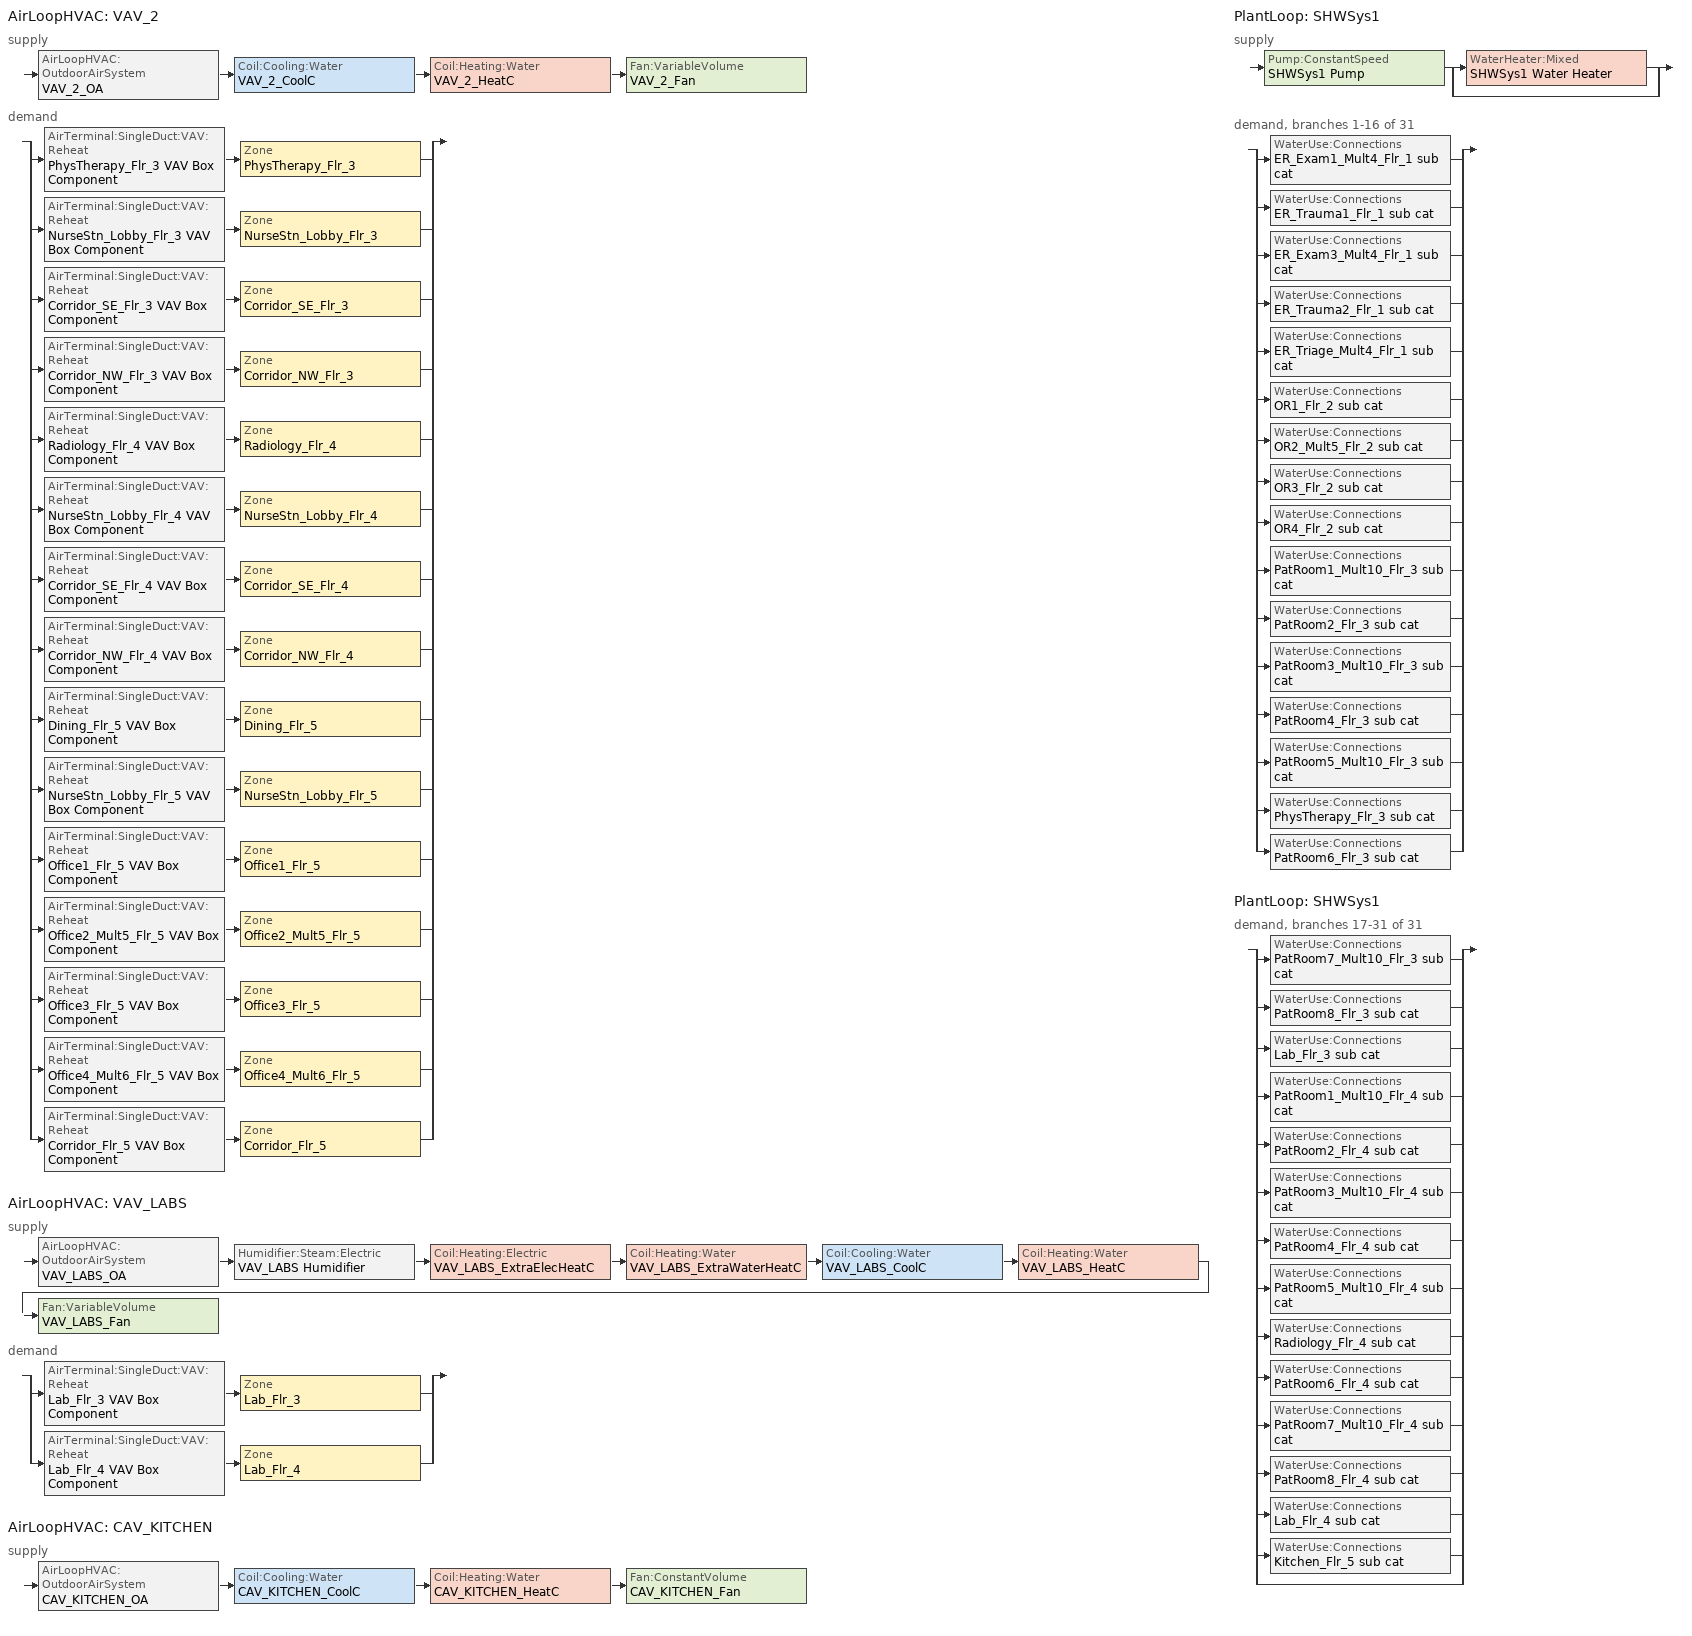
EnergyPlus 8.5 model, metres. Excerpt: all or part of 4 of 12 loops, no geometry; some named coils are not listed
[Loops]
AirLoopHVAC 'VAV_2'
 supply: AirLoopHVAC:OutdoorAirSystem 'VAV_2_OA' > Coil:Cooling:Water 'VAV_2_CoolC' > Coil:Heating:Water 'VAV_2_HeatC' > Fan:VariableVolume 'VAV_2_Fan'
 demand: split
  | AirTerminal:SingleDuct:VAV:Reheat 'PhysTherapy_Flr_3 VAV Box Component' > Zone 'PhysTherapy_Flr_3'
  | AirTerminal:SingleDuct:VAV:Reheat 'NurseStn_Lobby_Flr_3 VAV Box Component' > Zone 'NurseStn_Lobby_Flr_3'
  | AirTerminal:SingleDuct:VAV:Reheat 'Corridor_SE_Flr_3 VAV Box Component' > Zone 'Corridor_SE_Flr_3'
  | AirTerminal:SingleDuct:VAV:Reheat 'Corridor_NW_Flr_3 VAV Box Component' > Zone 'Corridor_NW_Flr_3'
  | AirTerminal:SingleDuct:VAV:Reheat 'Radiology_Flr_4 VAV Box Component' > Zone 'Radiology_Flr_4'
  | AirTerminal:SingleDuct:VAV:Reheat 'NurseStn_Lobby_Flr_4 VAV Box Component' > Zone 'NurseStn_Lobby_Flr_4'
  | AirTerminal:SingleDuct:VAV:Reheat 'Corridor_SE_Flr_4 VAV Box Component' > Zone 'Corridor_SE_Flr_4'
  | AirTerminal:SingleDuct:VAV:Reheat 'Corridor_NW_Flr_4 VAV Box Component' > Zone 'Corridor_NW_Flr_4'
  | AirTerminal:SingleDuct:VAV:Reheat 'Dining_Flr_5 VAV Box Component' > Zone 'Dining_Flr_5'
  | AirTerminal:SingleDuct:VAV:Reheat 'NurseStn_Lobby_Flr_5 VAV Box Component' > Zone 'NurseStn_Lobby_Flr_5'
  | AirTerminal:SingleDuct:VAV:Reheat 'Office1_Flr_5 VAV Box Component' > Zone 'Office1_Flr_5'
  | AirTerminal:SingleDuct:VAV:Reheat 'Office2_Mult5_Flr_5 VAV Box Component' > Zone 'Office2_Mult5_Flr_5'
  | AirTerminal:SingleDuct:VAV:Reheat 'Office3_Flr_5 VAV Box Component' > Zone 'Office3_Flr_5'
  | AirTerminal:SingleDuct:VAV:Reheat 'Office4_Mult6_Flr_5 VAV Box Component' > Zone 'Office4_Mult6_Flr_5'
  | AirTerminal:SingleDuct:VAV:Reheat 'Corridor_Flr_5 VAV Box Component' > Zone 'Corridor_Flr_5'
AirLoopHVAC 'VAV_LABS'
 supply: AirLoopHVAC:OutdoorAirSystem 'VAV_LABS_OA' > Humidifier:Steam:Electric 'VAV_LABS Humidifier' > Coil:Heating:Electric 'VAV_LABS_ExtraElecHeatC' > Coil:Heating:Water 'VAV_LABS_ExtraWaterHeatC' > Coil:Cooling:Water 'VAV_LABS_CoolC' > Coil:Heating:Water 'VAV_LABS_HeatC' > Fan:VariableVolume 'VAV_LABS_Fan'
 demand: split
  | AirTerminal:SingleDuct:VAV:Reheat 'Lab_Flr_3 VAV Box Component' > Zone 'Lab_Flr_3'
  | AirTerminal:SingleDuct:VAV:Reheat 'Lab_Flr_4 VAV Box Component' > Zone 'Lab_Flr_4'
AirLoopHVAC 'CAV_KITCHEN'
 supply: AirLoopHVAC:OutdoorAirSystem 'CAV_KITCHEN_OA' > Coil:Cooling:Water 'CAV_KITCHEN_CoolC' > Coil:Heating:Water 'CAV_KITCHEN_HeatC' > Fan:ConstantVolume 'CAV_KITCHEN_Fan'
PlantLoop 'SHWSys1'
 supply: Pump:ConstantSpeed 'SHWSys1 Pump' > split
  | WaterHeater:Mixed 'SHWSys1 Water Heater'
  | bypass
 demand, branches 1-16 of 31: split
  | WaterUse:Connections 'ER_Exam1_Mult4_Flr_1 sub cat'
  | WaterUse:Connections 'ER_Trauma1_Flr_1 sub cat'
  | WaterUse:Connections 'ER_Exam3_Mult4_Flr_1 sub cat'
  | WaterUse:Connections 'ER_Trauma2_Flr_1 sub cat'
  | WaterUse:Connections 'ER_Triage_Mult4_Flr_1 sub cat'
  | WaterUse:Connections 'OR1_Flr_2 sub cat'
  | WaterUse:Connections 'OR2_Mult5_Flr_2 sub cat'
  | WaterUse:Connections 'OR3_Flr_2 sub cat'
  | WaterUse:Connections 'OR4_Flr_2 sub cat'
  | WaterUse:Connections 'PatRoom1_Mult10_Flr_3 sub cat'
  | WaterUse:Connections 'PatRoom2_Flr_3 sub cat'
  | WaterUse:Connections 'PatRoom3_Mult10_Flr_3 sub cat'
  | WaterUse:Connections 'PatRoom4_Flr_3 sub cat'
  | WaterUse:Connections 'PatRoom5_Mult10_Flr_3 sub cat'
  | WaterUse:Connections 'PhysTherapy_Flr_3 sub cat'
  | WaterUse:Connections 'PatRoom6_Flr_3 sub cat'
PlantLoop 'SHWSys1'
 demand, branches 17-31 of 31: split
  | WaterUse:Connections 'PatRoom7_Mult10_Flr_3 sub cat'
  | WaterUse:Connections 'PatRoom8_Flr_3 sub cat'
  | WaterUse:Connections 'Lab_Flr_3 sub cat'
  | WaterUse:Connections 'PatRoom1_Mult10_Flr_4 sub cat'
  | WaterUse:Connections 'PatRoom2_Flr_4 sub cat'
  | WaterUse:Connections 'PatRoom3_Mult10_Flr_4 sub cat'
  | WaterUse:Connections 'PatRoom4_Flr_4 sub cat'
  | WaterUse:Connections 'PatRoom5_Mult10_Flr_4 sub cat'
  | WaterUse:Connections 'Radiology_Flr_4 sub cat'
  | WaterUse:Connections 'PatRoom6_Flr_4 sub cat'
  | WaterUse:Connections 'PatRoom7_Mult10_Flr_4 sub cat'
  | WaterUse:Connections 'PatRoom8_Flr_4 sub cat'
  | WaterUse:Connections 'Lab_Flr_4 sub cat'
  | WaterUse:Connections 'Kitchen_Flr_5 sub cat'
  | bypass
[DesignSpecification:OutdoorAir]
Name | Outdoor Air Method | Outdoor Air Flow per Zone Floor Area {m3/s-m2} | Outdoor Air Flow per Zone {m3/s} | Outdoor Air Flow per Person {m3/s-person}
SZ DSOA PhysTherapy_Flr_3; SZ DSOA Radiology_Flr_4 | Flow/Area | 0.000380976 | 0
SZ DSOA NurseStn_Lobby_Flr_3; SZ DSOA NurseStn_Lobby_Flr_4; SZ DSOA NurseStn_Lobby_Flr_5 | Flow/Area | 0.000101594 | 0
SZ DSOA Lab_Flr_3; SZ DSOA Lab_Flr_4 | Flow/Area | 0.000507968 | 0
SZ DSOA Corridor_SE_Flr_3; SZ DSOA Corridor_NW_Flr_3; SZ DSOA Corridor_SE_Flr_4; SZ DSOA Corridor_NW_Flr_4; SZ DSOA Corridor_Flr_5 | Flow/Area | 0.000253984 | 0
SZ DSOA Dining_Flr_5 | Flow/Area | 0.00101594 | 0
SZ DSOA Office1_Flr_5; SZ DSOA Office2_Mult5_Flr_5; SZ DSOA Office3_Flr_5; SZ DSOA Office4_Mult6_Flr_5 | Flow/Area | 0.000711155 | 0
CM DSOA Phystherapy_Flr_3; CM DSOA Radiology_Flr_4 | Sum | 0.000380976 |  | 1e-08
CM DSOA Nursestn_Lobby_Flr_3; CM DSOA Nursestn_Lobby_Flr_4; CM DSOA Nursestn_Lobby_Flr_5 | Sum | 0.000101594 |  | 1e-08
CM DSOA Corridor_Se_Flr_3; CM DSOA Corridor_Nw_Flr_3; CM DSOA Corridor_Se_Flr_4; CM DSOA Corridor_Nw_Flr_4; CM DSOA Corridor_Flr_5 | Sum | 0.000253984 |  | 1e-08
CM DSOA Dining_Flr_5 | Sum | 0.00101594 |  | 1e-08
CM DSOA Office1_Flr_5; CM DSOA Office2_Mult5_Flr_5; CM DSOA Office3_Flr_5; CM DSOA Office4_Mult6_Flr_5 | Sum | 0.000711155 |  | 1e-08
[DesignSpecification:ZoneAirDistribution] Zone Air Distribution Effectiveness in Cooling Mode=1; Zone Air Distribution Effectiveness in Heating Mode=1
CM DSZAD Phystherapy_Flr_3; CM DSZAD Nursestn_Lobby_Flr_3; CM DSZAD Corridor_Se_Flr_3; CM DSZAD Corridor_Nw_Flr_3; CM DSZAD Radiology_Flr_4; CM DSZAD Nursestn_Lobby_Flr_4; CM DSZAD Corridor_Se_Flr_4; CM DSZAD Corridor_Nw_Flr_4; CM DSZAD Dining_Flr_5; CM DSZAD Nursestn_Lobby_Flr_5; CM DSZAD Office1_Flr_5; CM DSZAD Office2_Mult5_Flr_5; CM DSZAD Office3_Flr_5; CM DSZAD Office4_Mult6_Flr_5; CM DSZAD Corridor_Flr_5
[Sizing:Zone] Zone Cooling Design Supply Air Temperature Input Method=SupplyAirTemperature; Zone Cooling Design Supply Air Temperature {C}=12.8; Zone Heating Design Supply Air Temperature Input Method=SupplyAirTemperature; Zone Heating Design Supply Air Temperature {C}=40; Zone Cooling Design Supply Air Humidity Ratio {kgWater/kgDryAir}=0.0085; Zone Heating Design Supply Air Humidity Ratio {kgWater/kgDryAir}=0.008; Zone Heating Sizing Factor=0; Zone Cooling Sizing Factor=0; Cooling Design Air Flow Method=DesignDay; Cooling Design Air Flow Rate {m3/s}=0; Cooling Minimum Air Flow {m3/s}=0; Cooling Minimum Air Flow Fraction=0; Heating Design Air Flow Method=DesignDay; Heating Design Air Flow Rate {m3/s}=0
Name | Design Specification Outdoor Air Object
PhysTherapy_Flr_3 | SZ DSOA PhysTherapy_Flr_3
NurseStn_Lobby_Flr_3 | SZ DSOA NurseStn_Lobby_Flr_3
Lab_Flr_3 | SZ DSOA Lab_Flr_3
Corridor_SE_Flr_3 | SZ DSOA Corridor_SE_Flr_3
Corridor_NW_Flr_3 | SZ DSOA Corridor_NW_Flr_3
Radiology_Flr_4 | SZ DSOA Radiology_Flr_4
NurseStn_Lobby_Flr_4 | SZ DSOA NurseStn_Lobby_Flr_4
Lab_Flr_4 | SZ DSOA Lab_Flr_4
Corridor_SE_Flr_4 | SZ DSOA Corridor_SE_Flr_4
Corridor_NW_Flr_4 | SZ DSOA Corridor_NW_Flr_4
Dining_Flr_5 | SZ DSOA Dining_Flr_5
NurseStn_Lobby_Flr_5 | SZ DSOA NurseStn_Lobby_Flr_5
Office1_Flr_5 | SZ DSOA Office1_Flr_5
Office2_Mult5_Flr_5 | SZ DSOA Office2_Mult5_Flr_5
Office3_Flr_5 | SZ DSOA Office3_Flr_5
Office4_Mult6_Flr_5 | SZ DSOA Office4_Mult6_Flr_5
Corridor_Flr_5 | SZ DSOA Corridor_Flr_5
[Sizing:System] Type of Load to Size On=Sensible; Preheat Design Temperature {C}=7; Preheat Design Humidity Ratio {kgWater/kgDryAir}=0.008; Precool Design Temperature {C}=12.8; Precool Design Humidity Ratio {kgWater/kgDryAir}=0.008; Central Cooling Design Supply Air Temperature {C}=12.8; 100% Outdoor Air in Cooling=No; 100% Outdoor Air in Heating=No; Central Cooling Design Supply Air Humidity Ratio {kgWater/kgDryAir}=0.0085; Central Heating Design Supply Air Humidity Ratio {kgWater/kgDryAir}=0.008; Cooling Supply Air Flow Rate Method=DesignDay; Cooling Supply Air Flow Rate {m3/s}=0; Heating Supply Air Flow Rate Method=DesignDay; Heating Supply Air Flow Rate {m3/s}=0; System Outdoor Air Method=ZoneSum
Name | Design Outdoor Air Flow Rate {m3/s} | Central Heating Maximum System Air Flow Ratio | Central Heating Design Supply Air Temperature {C} | Type of Zone Sum to Use
VAV_2 | 4.13126 | 0.3 | 16.7 | Coincident
VAV_LABS | AUTOSIZE | 1 | 12.8 | NonCoincident
CAV_KITCHEN | 3.77558 | 1 | 12.8 | NonCoincident
[Sizing:Plant]
SHWSys1: Loop Type=Heating; Design Loop Exit Temperature {C}=60; Loop Design Temperature Difference {deltaC}=5
[ZoneControl:Thermostat] Control Type Schedule=Dual Zone Control Type Sched
Name | Zone or ZoneList | Control 1
PhysTherapy_Flr_3 Thermostat | PhysTherapy_Flr_3 | PhysTherapy_Flr_3 DualSPSched
NurseStn_Lobby_Flr_3 Thermostat | NurseStn_Lobby_Flr_3 | NurseStn_Lobby_Flr_3 DualSPSched
Lab_Flr_3 Thermostat | Lab_Flr_3 | Lab_Flr_3 DualSPSched
Corridor_SE_Flr_3 Thermostat | Corridor_SE_Flr_3 | Corridor_SE_Flr_3 DualSPSched
Corridor_NW_Flr_3 Thermostat | Corridor_NW_Flr_3 | Corridor_NW_Flr_3 DualSPSched
Radiology_Flr_4 Thermostat | Radiology_Flr_4 | Radiology_Flr_4 DualSPSched
NurseStn_Lobby_Flr_4 Thermostat | NurseStn_Lobby_Flr_4 | NurseStn_Lobby_Flr_4 DualSPSched
Lab_Flr_4 Thermostat | Lab_Flr_4 | Lab_Flr_4 DualSPSched
Corridor_SE_Flr_4 Thermostat | Corridor_SE_Flr_4 | Corridor_SE_Flr_4 DualSPSched
Corridor_NW_Flr_4 Thermostat | Corridor_NW_Flr_4 | Corridor_NW_Flr_4 DualSPSched
Dining_Flr_5 Thermostat | Dining_Flr_5 | Dining_Flr_5 DualSPSched
NurseStn_Lobby_Flr_5 Thermostat | NurseStn_Lobby_Flr_5 | NurseStn_Lobby_Flr_5 DualSPSched
Office1_Flr_5 Thermostat | Office1_Flr_5 | Office1_Flr_5 DualSPSched
Office2_Mult5_Flr_5 Thermostat | Office2_Mult5_Flr_5 | Office2_Mult5_Flr_5 DualSPSched
Office3_Flr_5 Thermostat | Office3_Flr_5 | Office3_Flr_5 DualSPSched
Office4_Mult6_Flr_5 Thermostat | Office4_Mult6_Flr_5 | Office4_Mult6_Flr_5 DualSPSched
Corridor_Flr_5 Thermostat | Corridor_Flr_5 | Corridor_Flr_5 DualSPSched
[ThermostatSetpoint:DualSetpoint] Heating Setpoint Temperature Schedule=HTGSETP_SCH; Cooling Setpoint Temperature Schedule=CLGSETP_SCH
PhysTherapy_Flr_3 DualSPSched; NurseStn_Lobby_Flr_3 DualSPSched; Lab_Flr_3 DualSPSched; Corridor_SE_Flr_3 DualSPSched; Corridor_NW_Flr_3 DualSPSched; Radiology_Flr_4 DualSPSched; NurseStn_Lobby_Flr_4 DualSPSched; Lab_Flr_4 DualSPSched; Corridor_SE_Flr_4 DualSPSched; Corridor_NW_Flr_4 DualSPSched; Dining_Flr_5 DualSPSched; NurseStn_Lobby_Flr_5 DualSPSched; Office1_Flr_5 DualSPSched; Office2_Mult5_Flr_5 DualSPSched; Office3_Flr_5 DualSPSched; Office4_Mult6_Flr_5 DualSPSched; Corridor_Flr_5 DualSPSched
[AirTerminal:SingleDuct:VAV:Reheat] Availability Schedule=ALWAYS_ON; Maximum Air Flow Rate {m3/s}=AUTOSIZE; Zone Minimum Air Flow Input Method=Constant; Maximum Hot Water or Steam Flow Rate {m3/s}=AUTOSIZE; Minimum Hot Water or Steam Flow Rate {m3/s}=0; Convergence Tolerance=0.001; Damper Heating Action=normal; Maximum Flow Fraction During Reheat=0.5; Maximum Reheat Air Temperature {C}=40
Name | Constant Minimum Air Flow Fraction | Reheat Coil
Lab_Flr_3 VAV Box Component | 1 | Lab_Flr_3 VAV Box Reheat Coil
Lab_Flr_4 VAV Box Component | 1 | Lab_Flr_4 VAV Box Reheat Coil
PhysTherapy_Flr_3 VAV Box Component | 0.34085 | PhysTherapy_Flr_3 VAV Box Reheat Coil
NurseStn_Lobby_Flr_3 VAV Box Component | 0.3 | NurseStn_Lobby_Flr_3 VAV Box Reheat Coil
Corridor_SE_Flr_3 VAV Box Component | 0.482677 | Corridor_SE_Flr_3 VAV Box Reheat Coil
Corridor_NW_Flr_3 VAV Box Component | 0.373715 | Corridor_NW_Flr_3 VAV Box Reheat Coil
Radiology_Flr_4 VAV Box Component | 0.3 | Radiology_Flr_4 VAV Box Reheat Coil
NurseStn_Lobby_Flr_4 VAV Box Component | 0.3 | NurseStn_Lobby_Flr_4 VAV Box Reheat Coil
Corridor_SE_Flr_4 VAV Box Component | 0.441752 | Corridor_SE_Flr_4 VAV Box Reheat Coil
Corridor_NW_Flr_4 VAV Box Component | 0.350653 | Corridor_NW_Flr_4 VAV Box Reheat Coil
Dining_Flr_5 VAV Box Component | 0.50372 | Dining_Flr_5 VAV Box Reheat Coil
NurseStn_Lobby_Flr_5 VAV Box Component | 0.3 | NurseStn_Lobby_Flr_5 VAV Box Reheat Coil
Office1_Flr_5 VAV Box Component | 0.3 | Office1_Flr_5 VAV Box Reheat Coil
Office2_Mult5_Flr_5 VAV Box Component | 0.3 | Office2_Mult5_Flr_5 VAV Box Reheat Coil
Office3_Flr_5 VAV Box Component | 0.3 | Office3_Flr_5 VAV Box Reheat Coil
Office4_Mult6_Flr_5 VAV Box Component | 0.343581 | Office4_Mult6_Flr_5 VAV Box Reheat Coil
Corridor_Flr_5 VAV Box Component | 0.3 | Corridor_Flr_5 VAV Box Reheat Coil
[Zone equipment]
PhysTherapy_Flr_3: PhysTherapy_Flr_3 VAV Box Component
NurseStn_Lobby_Flr_3: NurseStn_Lobby_Flr_3 VAV Box Component
Lab_Flr_3: Lab_Flr_3 VAV Box Component
Corridor_SE_Flr_3: Corridor_SE_Flr_3 VAV Box Component
Corridor_NW_Flr_3: Corridor_NW_Flr_3 VAV Box Component
Radiology_Flr_4: Radiology_Flr_4 VAV Box Component
NurseStn_Lobby_Flr_4: NurseStn_Lobby_Flr_4 VAV Box Component
Lab_Flr_4: Lab_Flr_4 VAV Box Component
Corridor_SE_Flr_4: Corridor_SE_Flr_4 VAV Box Component
Corridor_NW_Flr_4: Corridor_NW_Flr_4 VAV Box Component
Dining_Flr_5: Dining_Flr_5 VAV Box Component
NurseStn_Lobby_Flr_5: NurseStn_Lobby_Flr_5 VAV Box Component
Office1_Flr_5: Office1_Flr_5 VAV Box Component
Office2_Mult5_Flr_5: Office2_Mult5_Flr_5 VAV Box Component
Office3_Flr_5: Office3_Flr_5 VAV Box Component
Office4_Mult6_Flr_5: Office4_Mult6_Flr_5 VAV Box Component
Corridor_Flr_5: Corridor_Flr_5 VAV Box Component
[Fan:ConstantVolume]
CAV_KITCHEN_Fan: Availability Schedule=HVACOperationSchd; Fan Total Efficiency=0.6045; Pressure Rise {Pa}=1018.41; Maximum Flow Rate {m3/s}=AUTOSIZE; Motor Efficiency=0.93; Motor In Airstream Fraction=1
[Fan:VariableVolume] Availability Schedule=HVACOperationSchd; Maximum Flow Rate {m3/s}=AUTOSIZE; Fan Power Minimum Flow Rate Input Method=Fraction; Fan Power Minimum Flow Fraction=0.25; Motor In Airstream Fraction=1; Fan Power Coefficient 5=0
Name | Fan Total Efficiency | Pressure Rise {Pa} | Motor Efficiency | Fan Power Coefficient 1 | Fan Power Coefficient 2 | Fan Power Coefficient 3 | Fan Power Coefficient 4
VAV_2_Fan | 0.61165 | 1389.42 | 0.941 | 0.0408 | 0.088 | -0.0729 | 0.9437
VAV_LABS_Fan | 0.58175 | 1573.68 | 0.895 | 0.189848 | 0.31447 | 0.495682 | 0
[Coil:Cooling:Water] Availability Schedule=ALWAYS_ON; Design Water Flow Rate {m3/s}=AUTOSIZE; Design Air Flow Rate {m3/s}=AUTOSIZE; Design Inlet Water Temperature {C}=AUTOSIZE; Design Inlet Air Temperature {C}=AUTOSIZE; Design Outlet Air Temperature {C}=AUTOSIZE; Design Inlet Air Humidity Ratio {kgWater/kgDryAir}=AUTOSIZE; Design Outlet Air Humidity Ratio {kgWater/kgDryAir}=AUTOSIZE; Type of Analysis=SimpleAnalysis; Heat Exchanger Configuration=CrossFlow
VAV_2_CoolC; VAV_LABS_CoolC; CAV_KITCHEN_CoolC
[Coil:Heating:Water] Rated Inlet Water Temperature {C}=82.2; Rated Outlet Water Temperature {C}=71.1
Name | Availability Schedule | Performance Input Method | Rated Capacity {W} | Rated Inlet Air Temperature {C} | Rated Outlet Air Temperature {C} | Rated Ratio for Air and Water Convection | U-Factor Times Area Value {W/K} | Maximum Water Flow Rate {m3/s}
VAV_LABS_ExtraWaterHeatC | Labs_ExtraWaterHeatC_Sch | NominalCapacity | autosize | 16.6 | 32.2 | 0.5
VAV_2_HeatC; VAV_LABS_HeatC; CAV_KITCHEN_HeatC | ALWAYS_ON | UFactorTimesAreaAndDesignWaterFlowRate | AUTOSIZE | 12.8 | 40 |  | AUTOSIZE | AUTOSIZE
[Coil:Heating:Electric]
VAV_LABS_ExtraElecHeatC: Availability Schedule=Labs_ExtraElecHeatC_Sch; Efficiency=1; Nominal Capacity {W}=10000000
[Humidifier:Steam:Electric]
VAV_LABS Humidifier: Availability Schedule=ALWAYS_ON; Rated Capacity {m3/s}=3.72E-5; Rated Power {W}=100000; Rated Fan Power {W}=0; Standby Power {W}=0
[Controller:WaterCoil] Actuator Variable=Flow; Maximum Actuated Flow {m3/s}=AUTOSIZE; Minimum Actuated Flow {m3/s}=0
Name | Control Variable | Action | Controller Convergence Tolerance {deltaC}
VAV_LABS_ExtraWaterHeatC_Controller; VAV_2_HeatC_Controller; VAV_LABS_HeatC_Controller; CAV_KITCHEN_HeatC_Controller | Temperature | Normal | 0.0001
VAV_2_CoolC_Controller; CAV_KITCHEN_CoolC_Controller | Temperature | Reverse
VAV_LABS_CoolC_Controller | TemperatureAndHumidityRatio | Reverse
[Controller:OutdoorAir] Minimum Outdoor Air Flow Rate {m3/s}=AUTOSIZE; Maximum Outdoor Air Flow Rate {m3/s}=AUTOSIZE; Economizer Control Action Type=ModulateFlow; Lockout Type=NoLockout; Minimum Limit Type=FixedMinimum
Name | Economizer Control Type | Economizer Maximum Limit Dry-Bulb Temperature {C} | Minimum Outdoor Air Schedule | Minimum Fraction of Outdoor Air Schedule
VAV_2_OA_Controller | DifferentialDryBulb | 12.7778 | MinOA_Sched | BLDG_OA_FRAC_SCH
VAV_LABS_OA_Controller | NoEconomizer |  | MinOA_Sched | VAV_LABS_OAminOAFracSchedule
CAV_KITCHEN_OA_Controller | DifferentialDryBulb | 12.7778 | Kitchen_Exhaust_SCH
[Controller:MechanicalVentilation]
VAV_2_DCV: Availability Schedule=BLDG_OA_FRAC_SCH; Demand Controlled Ventilation=Yes; System Outdoor Air Method=VentilationRateProcedure; Zone 1=PhysTherapy_Flr_3; Design Specification Outdoor Air Object Name 1=CM DSOA Phystherapy_Flr_3; Design Specification Zone Air Distribution Object Name 1=CM DSZAD Phystherapy_Flr_3; Zone 2=NurseStn_Lobby_Flr_3; Design Specification Outdoor Air Object Name 2=CM DSOA Nursestn_Lobby_Flr_3; Design Specification Zone Air Distribution Object Name 2=CM DSZAD Nursestn_Lobby_Flr_3; Zone 3=Corridor_SE_Flr_3; Design Specification Outdoor Air Object Name 3=CM DSOA Corridor_Se_Flr_3; Design Specification Zone Air Distribution Object Name 3=CM DSZAD Corridor_Se_Flr_3; Zone 4=Corridor_NW_Flr_3; Design Specification Outdoor Air Object Name 4=CM DSOA Corridor_Nw_Flr_3; Design Specification Zone Air Distribution Object Name 4=CM DSZAD Corridor_Nw_Flr_3; Zone 5=Radiology_Flr_4; Design Specification Outdoor Air Object Name 5=CM DSOA Radiology_Flr_4; Design Specification Zone Air Distribution Object Name 5=CM DSZAD Radiology_Flr_4; Zone 6=NurseStn_Lobby_Flr_4; Design Specification Outdoor Air Object Name 6=CM DSOA Nursestn_Lobby_Flr_4; Design Specification Zone Air Distribution Object Name 6=CM DSZAD Nursestn_Lobby_Flr_4; Zone 7=Corridor_SE_Flr_4; Design Specification Outdoor Air Object Name 7=CM DSOA Corridor_Se_Flr_4; Design Specification Zone Air Distribution Object Name 7=CM DSZAD Corridor_Se_Flr_4; Zone 8=Corridor_NW_Flr_4; Design Specification Outdoor Air Object Name 8=CM DSOA Corridor_Nw_Flr_4; Design Specification Zone Air Distribution Object Name 8=CM DSZAD Corridor_Nw_Flr_4; Zone 9=Dining_Flr_5; Design Specification Outdoor Air Object Name 9=CM DSOA Dining_Flr_5; Design Specification Zone Air Distribution Object Name 9=CM DSZAD Dining_Flr_5; Zone 10=NurseStn_Lobby_Flr_5; Design Specification Outdoor Air Object Name 10=CM DSOA Nursestn_Lobby_Flr_5; Design Specification Zone Air Distribution Object Name 10=CM DSZAD Nursestn_Lobby_Flr_5; Zone 11=Office1_Flr_5; Design Specification Outdoor Air Object Name 11=CM DSOA Office1_Flr_5; Design Specification Zone Air Distribution Object Name 11=CM DSZAD Office1_Flr_5; Zone 12=Office2_Mult5_Flr_5; Design Specification Outdoor Air Object Name 12=CM DSOA Office2_Mult5_Flr_5; Design Specification Zone Air Distribution Object Name 12=CM DSZAD Office2_Mult5_Flr_5; Zone 13=Office3_Flr_5; Design Specification Outdoor Air Object Name 13=CM DSOA Office3_Flr_5; Design Specification Zone Air Distribution Object Name 13=CM DSZAD Office3_Flr_5; Zone 14=Office4_Mult6_Flr_5; Design Specification Outdoor Air Object Name 14=CM DSOA Office4_Mult6_Flr_5; Design Specification Zone Air Distribution Object Name 14=CM DSZAD Office4_Mult6_Flr_5; Zone 15=Corridor_Flr_5; Design Specification Outdoor Air Object Name 15=CM DSOA Corridor_Flr_5; Design Specification Zone Air Distribution Object Name 15=CM DSZAD Corridor_Flr_5
[AirLoopHVAC] Design Supply Air Flow Rate {m3/s}=AUTOSIZE
VAV_2; VAV_LABS; CAV_KITCHEN
[Pump:ConstantSpeed]
SHWSys1 Pump: Design Flow Rate {m3/s}=autosize; Design Pump Head {Pa}=29891; Design Power Consumption {W}=AUTOSIZE; Motor Efficiency=0.3; Fraction of Motor Inefficiencies to Fluid Stream=0; Pump Control Type=Intermittent
[WaterHeater:Mixed]
SHWSys1 Water Heater: Tank Volume {m3}=2.271247; Setpoint Temperature Schedule=SHWSys1 Water Heater Setpoint Temperature Schedule; Deadband Temperature Difference {deltaC}=2; Maximum Temperature Limit {C}=82.2222; Heater Control Type=Cycle; Heater Maximum Capacity {W}=175843; Heater Fuel Type=NATURALGAS; Heater Thermal Efficiency=0.802765; Off Cycle Parasitic Fuel Consumption Rate {W}=3193; Off Cycle Parasitic Fuel Type=NATURALGAS; Off Cycle Parasitic Heat Fraction to Tank=0.8; On Cycle Parasitic Fuel Consumption Rate {W}=3193; On Cycle Parasitic Fuel Type=NATURALGAS; Ambient Temperature Indicator=zone; Ambient Temperature Zone=Basement; Off Cycle Loss Coefficient to Ambient Temperature {W/K}=15.601; On Cycle Loss Coefficient to Ambient Temperature {W/K}=15.601; Use Side Effectiveness=1; Source Side Effectiveness=1; Use Side Design Flow Rate {m3/s}=AUTOSIZE; Source Side Design Flow Rate {m3/s}=AUTOSIZE; Indirect Water Heating Recovery Time {hr}=1.5
[PlantLoop]
SHWSys1: Fluid Type=WATER; Plant Equipment Operation Scheme=SHWSys1 Loop Operation Scheme List; Maximum Loop Temperature {C}=60; Minimum Loop Temperature {C}=10; Maximum Loop Flow Rate {m3/s}=AUTOSIZE; Minimum Loop Flow Rate {m3/s}=0; Plant Loop Volume {m3}=AUTOSIZE; Load Distribution Scheme=Optimal
[PlantEquipmentList]
SHWSys1 Equipment List: SHWSys1 Water Heater
[PlantEquipmentOperation:HeatingLoad]
SHWSys1 Operation Scheme: Load Range 1 Lower Limit {W}=0; Load Range 1 Upper Limit {W}=1000000000000000; Range 1 Equipment List=SHWSys1 Equipment List
[PlantEquipmentOperationSchemes]
SHWSys1 Loop Operation Scheme List: Control Scheme 1=SHWSys1 Operation Scheme; Control Scheme 1 Schedule=PlantOnSched
[EnergyManagementSystem:Sensor]
Name | Output:Variable or Output:Meter Index Key | Output:Variable or Output:Meter
LABS_Humidifier_Status | VAV_LABS Humidifier | Humidifier Water Volume Flow Rate
LABS_HeatC_Status | VAV_LABS_HeatC | Heating Coil Heating Rate
LABS_AfterHumidifier_Temp | VAV_LABS Humidifier-VAV_LABS_ExtraElecHeatCNode | System Node Temperature
LABS_AfterElecHeatC_Temp | VAV_LABS EXTRAELECHEATC-VAV_LABS_EXTRAWATERHEATCNODE | System Node Temperature
[EnergyManagementSystem:Actuator] Actuated Component Type=System Node Setpoint; Actuated Component Control Type=Temperature Setpoint
Name | Actuated Component Unique
LABS_ExtraElecHeatC_SP | VAV_LABS EXTRAELECHEATC-VAV_LABS_EXTRAWATERHEATCNODE
LABS_ExtraWaterHeatC_SP | VAV_LABS ExtraWaterHeatC-VAV_LABS_CoolCNode
[EnergyManagementSystem:Program]
SetBoilerCurve: IF BoilerPLR >= PLRx; IF BoilerType == 1; SET BoilerCurve = 0.975 + 0.305*BoilerPLR - 0.527*(BoilerPLR^2) + 0.249*(BoilerPLR^3); ELSE; SET BoilerCurve = 0.907 + 0.320*BoilerPLR - 0.420*(BoilerPLR^2) + 0.193*(BoilerPLR^3); ENDIF; ELSE; IF BoilerPLR == 0; SET BoilerCurve = NULL; ELSE; IF BoilerPLR <0.05; SET BoilerCurve = (0.05/(0.05 + SkinLossRate)) * (Ecx/EtRated); ELSE; SET BoilerCurve = (BoilerPLR/(BoilerPLR + SkinLossRate)) * (Ecx/EtRated); ENDIF; ENDIF; ENDIF
Dispatch_FuelCell: SET FuelCell_Dispatch = FC_P*1000
Dispatch_Recip: SET Recip_Dispatch = RE_P*1000
Dispatch_Battery: SET Battery_Discharge =Bat_Dis*1000; SET Battery_Charge=Bat_Ch*1000
Dispatch_Microturbine: SET Microturbine_Dispatch = Mt_P*1000
ResetHourlyEnergy: SET TimestepsPerHour=6; SET TimeMinutes=CurrentTime-Hour; IF TimeMinutes<1/(TimestepsPerHour-0.5); SET HourlyEnergy=0; SET HourlyEnergyCharge=0; ENDIF
[EnergyManagementSystem:InternalVariable]
LABS_FanDesignMass: Internal Data Index Key=VAV_LABS_Fan; Internal Data Type=Fan Maximum Mass Flow Rate
[SetpointManager:Scheduled] Control Variable=Temperature
Name | Schedule | Setpoint Node or NodeList
SHWSys1 Loop Setpoint Manager | SHWSys1-Loop-Temp-Schedule | SHWSys1 Supply Outlet Node
CAV_KITCHEN SAT setpoint | Kitchen_SAT_SCH | CAV_KITCHEN Supply Equipment Outlet Node
VAV_2_CoolC SAT Manager | Cool-Supply-Air-Temp-Sch | VAV_2 Supply Equipment Outlet Node
VAV_2_HeatC SAT Manager | Heat-Supply-Air-Temp-Sch | VAV_2 Supply Equipment Outlet Node
[SetpointManager:SingleZone:Humidity:Minimum]
VAV_LABS Humidifier HUMRAT setpoint: Setpoint Node or NodeList=VAV_LABS Humidifier-VAV_LABS_ExtraElecHeatCNode
[SetpointManager:SingleZone:Humidity:Maximum]
VAV_LABS_CoolC HUMRAT setpoint: Setpoint Node or NodeList=VAV_LABS_CoolC-VAV_LABS_HeatCNode
[SetpointManager:MixedAir] Control Variable=Temperature
Name | Setpoint Node or NodeList
VAV_LABS_ExtraElecHeatC Air Temp Manager | VAV_LABS ExtraElecHeatC-VAV_LABS_ExtraWaterHeatCNode
VAV_LABS_ExtraWaterHeatC Air Temp Manager | VAV_LABS ExtraWaterHeatC-VAV_LABS_CoolCNode
VAV_2_CoolC SAT Manager | VAV_2_CoolC-VAV_2_HeatCNode
VAV_2_HeatC SAT Manager | VAV_2_HeatC-VAV_2_FanNode
VAV_2_OAMixed Air Temp Manager | VAV_2_OA-VAV_2_CoolCNode
VAV_LABS_CoolC SAT Manager | VAV_LABS_CoolC-VAV_LABS_HeatCNode
VAV_LABS_OAMixed Air Temp Manager | VAV_LABS_OA-VAV_LABS HumidifierNode
CAV_KITCHEN_CoolC SAT Manager | CAV_KITCHEN_CoolC-CAV_KITCHEN_HeatCNode
CAV_KITCHEN_HeatC SAT Manager | CAV_KITCHEN_HeatC-CAV_KITCHEN_FanNode
CAV_KITCHEN_OAMixed Air Temp Manager | CAV_KITCHEN_OA-CAV_KITCHEN_CoolCNode
[WaterUse:Equipment]
Name | Peak Flow Rate {m3/s} | Flow Rate Fraction Schedule | Target Temperature Schedule | Hot Water Supply Temperature Schedule | Zone | Sensible Fraction Schedule | Latent Fraction Schedule
ER_Exam1_Mult4_Flr_1 sub cat | 1.05556e-06 | BLDG_SWH_EXTD_SCH | ER_Exam1_Mult4_Flr_1 sub cat Temp Sched | ER_Exam1_Mult4_Flr_1 sub catHot Supply Temp Sched | ER_Exam1_Mult4_Flr_1 | ER_Exam1_Mult4_Flr_1 sub cat Sensible fract sched | ER_Exam1_Mult4_Flr_1 sub cat Latent fract sched
ER_Trauma1_Flr_1 sub cat | 1.05556e-06 | BLDG_SWH_EXTD_SCH | ER_Trauma1_Flr_1 sub cat Temp Sched | ER_Trauma1_Flr_1 sub catHot Supply Temp Sched | ER_Trauma1_Flr_1 | ER_Trauma1_Flr_1 sub cat Sensible fract sched | ER_Trauma1_Flr_1 sub cat Latent fract sched
ER_Exam3_Mult4_Flr_1 sub cat | 1.05556e-06 | BLDG_SWH_EXTD_SCH | ER_Exam3_Mult4_Flr_1 sub cat Temp Sched | ER_Exam3_Mult4_Flr_1 sub catHot Supply Temp Sched | ER_Exam3_Mult4_Flr_1 | ER_Exam3_Mult4_Flr_1 sub cat Sensible fract sched | ER_Exam3_Mult4_Flr_1 sub cat Latent fract sched
ER_Trauma2_Flr_1 sub cat | 1.05556e-06 | BLDG_SWH_EXTD_SCH | ER_Trauma2_Flr_1 sub cat Temp Sched | ER_Trauma2_Flr_1 sub catHot Supply Temp Sched | ER_Trauma2_Flr_1 | ER_Trauma2_Flr_1 sub cat Sensible fract sched | ER_Trauma2_Flr_1 sub cat Latent fract sched
ER_Triage_Mult4_Flr_1 sub cat | 1.05556e-06 | BLDG_SWH_EXTD_SCH | ER_Triage_Mult4_Flr_1 sub cat Temp Sched | ER_Triage_Mult4_Flr_1 sub catHot Supply Temp Sched | ER_Triage_Mult4_Flr_1 | ER_Triage_Mult4_Flr_1 sub cat Sensible fract sched | ER_Triage_Mult4_Flr_1 sub cat Latent fract sched
OR1_Flr_2 sub cat | 2.11111e-06 | BLDG_SWH_SCH | OR1_Flr_2 sub cat Temp Sched | OR1_Flr_2 sub catHot Supply Temp Sched | OR1_Flr_2 | OR1_Flr_2 sub cat Sensible fract sched | OR1_Flr_2 sub cat Latent fract sched
OR2_Mult5_Flr_2 sub cat | 2.11111e-06 | BLDG_SWH_SCH | OR2_Mult5_Flr_2 sub cat Temp Sched | OR2_Mult5_Flr_2 sub catHot Supply Temp Sched | OR2_Mult5_Flr_2 | OR2_Mult5_Flr_2 sub cat Sensible fract sched | OR2_Mult5_Flr_2 sub cat Latent fract sched
OR3_Flr_2 sub cat | 2.11111e-06 | BLDG_SWH_SCH | OR3_Flr_2 sub cat Temp Sched | OR3_Flr_2 sub catHot Supply Temp Sched | OR3_Flr_2 | OR3_Flr_2 sub cat Sensible fract sched | OR3_Flr_2 sub cat Latent fract sched
OR4_Flr_2 sub cat | 6.30556e-06 | BLDG_SWH_SCH | OR4_Flr_2 sub cat Temp Sched | OR4_Flr_2 sub catHot Supply Temp Sched | OR4_Flr_2 | OR4_Flr_2 sub cat Sensible fract sched | OR4_Flr_2 sub cat Latent fract sched
PatRoom1_Mult10_Flr_3 sub cat | 1.05556e-06 | BLDG_SWH_EXTD_SCH | PatRoom1_Mult10_Flr_3 sub cat Temp Sched | PatRoom1_Mult10_Flr_3 sub catHot Supply Temp Sched | PatRoom1_Mult10_Flr_3 | PatRoom1_Mult10_Flr_3 sub cat Sensible fract sched | PatRoom1_Mult10_Flr_3 sub cat Latent fract sched
PatRoom2_Flr_3 sub cat | 1.05556e-06 | BLDG_SWH_EXTD_SCH | PatRoom2_Flr_3 sub cat Temp Sched | PatRoom2_Flr_3 sub catHot Supply Temp Sched | PatRoom2_Flr_3 | PatRoom2_Flr_3 sub cat Sensible fract sched | PatRoom2_Flr_3 sub cat Latent fract sched
PatRoom3_Mult10_Flr_3 sub cat | 1.05556e-06 | BLDG_SWH_EXTD_SCH | PatRoom3_Mult10_Flr_3 sub cat Temp Sched | PatRoom3_Mult10_Flr_3 sub catHot Supply Temp Sched | PatRoom3_Mult10_Flr_3 | PatRoom3_Mult10_Flr_3 sub cat Sensible fract sched | PatRoom3_Mult10_Flr_3 sub cat Latent fract sched
PatRoom4_Flr_3 sub cat | 1.05556e-06 | BLDG_SWH_EXTD_SCH | PatRoom4_Flr_3 sub cat Temp Sched | PatRoom4_Flr_3 sub catHot Supply Temp Sched | PatRoom4_Flr_3 | PatRoom4_Flr_3 sub cat Sensible fract sched | PatRoom4_Flr_3 sub cat Latent fract sched
PatRoom5_Mult10_Flr_3 sub cat | 1.05556e-06 | BLDG_SWH_EXTD_SCH | PatRoom5_Mult10_Flr_3 sub cat Temp Sched | PatRoom5_Mult10_Flr_3 sub catHot Supply Temp Sched | PatRoom5_Mult10_Flr_3 | PatRoom5_Mult10_Flr_3 sub cat Sensible fract sched | PatRoom5_Mult10_Flr_3 sub cat Latent fract sched
PhysTherapy_Flr_3 sub cat | 1.05556e-06 | BLDG_SWH_SCH | PhysTherapy_Flr_3 sub cat Temp Sched | PhysTherapy_Flr_3 sub catHot Supply Temp Sched | PhysTherapy_Flr_3 | PhysTherapy_Flr_3 sub cat Sensible fract sched | PhysTherapy_Flr_3 sub cat Latent fract sched
PatRoom6_Flr_3 sub cat | 1.05556e-06 | BLDG_SWH_EXTD_SCH | PatRoom6_Flr_3 sub cat Temp Sched | PatRoom6_Flr_3 sub catHot Supply Temp Sched | PatRoom6_Flr_3 | PatRoom6_Flr_3 sub cat Sensible fract sched | PatRoom6_Flr_3 sub cat Latent fract sched
PatRoom7_Mult10_Flr_3 sub cat | 1.05556e-06 | BLDG_SWH_EXTD_SCH | PatRoom7_Mult10_Flr_3 sub cat Temp Sched | PatRoom7_Mult10_Flr_3 sub catHot Supply Temp Sched | PatRoom7_Mult10_Flr_3 | PatRoom7_Mult10_Flr_3 sub cat Sensible fract sched | PatRoom7_Mult10_Flr_3 sub cat Latent fract sched
PatRoom8_Flr_3 sub cat | 1.05556e-06 | BLDG_SWH_EXTD_SCH | PatRoom8_Flr_3 sub cat Temp Sched | PatRoom8_Flr_3 sub catHot Supply Temp Sched | PatRoom8_Flr_3 | PatRoom8_Flr_3 sub cat Sensible fract sched | PatRoom8_Flr_3 sub cat Latent fract sched
Lab_Flr_3 sub cat | 2.11111e-06 | BLDG_SWH_SCH | Lab_Flr_3 sub cat Temp Sched | Lab_Flr_3 sub catHot Supply Temp Sched | Lab_Flr_3 | Lab_Flr_3 sub cat Sensible fract sched | Lab_Flr_3 sub cat Latent fract sched
PatRoom1_Mult10_Flr_4 sub cat | 1.05556e-06 | BLDG_SWH_EXTD_SCH | PatRoom1_Mult10_Flr_4 sub cat Temp Sched | PatRoom1_Mult10_Flr_4 sub catHot Supply Temp Sched | PatRoom1_Mult10_Flr_4 | PatRoom1_Mult10_Flr_4 sub cat Sensible fract sched | PatRoom1_Mult10_Flr_4 sub cat Latent fract sched
PatRoom2_Flr_4 sub cat | 1.05556e-06 | BLDG_SWH_EXTD_SCH | PatRoom2_Flr_4 sub cat Temp Sched | PatRoom2_Flr_4 sub catHot Supply Temp Sched | PatRoom2_Flr_4 | PatRoom2_Flr_4 sub cat Sensible fract sched | PatRoom2_Flr_4 sub cat Latent fract sched
PatRoom3_Mult10_Flr_4 sub cat | 1.05556e-06 | BLDG_SWH_EXTD_SCH | PatRoom3_Mult10_Flr_4 sub cat Temp Sched | PatRoom3_Mult10_Flr_4 sub catHot Supply Temp Sched | PatRoom3_Mult10_Flr_4 | PatRoom3_Mult10_Flr_4 sub cat Sensible fract sched | PatRoom3_Mult10_Flr_4 sub cat Latent fract sched
PatRoom4_Flr_4 sub cat | 1.05556e-06 | BLDG_SWH_EXTD_SCH | PatRoom4_Flr_4 sub cat Temp Sched | PatRoom4_Flr_4 sub catHot Supply Temp Sched | PatRoom4_Flr_4 | PatRoom4_Flr_4 sub cat Sensible fract sched | PatRoom4_Flr_4 sub cat Latent fract sched
PatRoom5_Mult10_Flr_4 sub cat | 1.05556e-06 | BLDG_SWH_EXTD_SCH | PatRoom5_Mult10_Flr_4 sub cat Temp Sched | PatRoom5_Mult10_Flr_4 sub catHot Supply Temp Sched | PatRoom5_Mult10_Flr_4 | PatRoom5_Mult10_Flr_4 sub cat Sensible fract sched | PatRoom5_Mult10_Flr_4 sub cat Latent fract sched
Radiology_Flr_4 sub cat | 1.05556e-06 | BLDG_SWH_EXTD_SCH | Radiology_Flr_4 sub cat Temp Sched | Radiology_Flr_4 sub catHot Supply Temp Sched | Radiology_Flr_4 | Radiology_Flr_4 sub cat Sensible fract sched | Radiology_Flr_4 sub cat Latent fract sched
PatRoom6_Flr_4 sub cat | 1.05556e-06 | BLDG_SWH_EXTD_SCH | PatRoom6_Flr_4 sub cat Temp Sched | PatRoom6_Flr_4 sub catHot Supply Temp Sched | PatRoom6_Flr_4 | PatRoom6_Flr_4 sub cat Sensible fract sched | PatRoom6_Flr_4 sub cat Latent fract sched
PatRoom7_Mult10_Flr_4 sub cat | 1.05556e-06 | BLDG_SWH_EXTD_SCH | PatRoom7_Mult10_Flr_4 sub cat Temp Sched | PatRoom7_Mult10_Flr_4 sub catHot Supply Temp Sched | PatRoom7_Mult10_Flr_4 | PatRoom7_Mult10_Flr_4 sub cat Sensible fract sched | PatRoom7_Mult10_Flr_4 sub cat Latent fract sched
PatRoom8_Flr_4 sub cat | 1.05556e-06 | BLDG_SWH_EXTD_SCH | PatRoom8_Flr_4 sub cat Temp Sched | PatRoom8_Flr_4 sub catHot Supply Temp Sched | PatRoom8_Flr_4 | PatRoom8_Flr_4 sub cat Sensible fract sched | PatRoom8_Flr_4 sub cat Latent fract sched
Lab_Flr_4 sub cat | 2.11111e-06 | BLDG_SWH_SCH | Lab_Flr_4 sub cat Temp Sched | Lab_Flr_4 sub catHot Supply Temp Sched | Lab_Flr_4 | Lab_Flr_4 sub cat Sensible fract sched | Lab_Flr_4 sub cat Latent fract sched
Kitchen_Flr_5 sub cat | 6.05918e-05 | BLDG_SWH_EXTD_SCH | Kitchen_Flr_5 sub cat Temp Sched | Kitchen_Flr_5 sub catHot Supply Temp Sched | Kitchen_Flr_5 | Kitchen_Flr_5 sub cat Sensible fract sched | Kitchen_Flr_5 sub cat Latent fract sched
[WaterUse:Connections]
Name | Water Use Equipment 1
ER_Exam1_Mult4_Flr_1 sub cat | ER_Exam1_Mult4_Flr_1 sub cat
ER_Trauma1_Flr_1 sub cat | ER_Trauma1_Flr_1 sub cat
ER_Exam3_Mult4_Flr_1 sub cat | ER_Exam3_Mult4_Flr_1 sub cat
ER_Trauma2_Flr_1 sub cat | ER_Trauma2_Flr_1 sub cat
ER_Triage_Mult4_Flr_1 sub cat | ER_Triage_Mult4_Flr_1 sub cat
OR1_Flr_2 sub cat | OR1_Flr_2 sub cat
OR2_Mult5_Flr_2 sub cat | OR2_Mult5_Flr_2 sub cat
OR3_Flr_2 sub cat | OR3_Flr_2 sub cat
OR4_Flr_2 sub cat | OR4_Flr_2 sub cat
PatRoom1_Mult10_Flr_3 sub cat | PatRoom1_Mult10_Flr_3 sub cat
PatRoom2_Flr_3 sub cat | PatRoom2_Flr_3 sub cat
PatRoom3_Mult10_Flr_3 sub cat | PatRoom3_Mult10_Flr_3 sub cat
PatRoom4_Flr_3 sub cat | PatRoom4_Flr_3 sub cat
PatRoom5_Mult10_Flr_3 sub cat | PatRoom5_Mult10_Flr_3 sub cat
PhysTherapy_Flr_3 sub cat | PhysTherapy_Flr_3 sub cat
PatRoom6_Flr_3 sub cat | PatRoom6_Flr_3 sub cat
PatRoom7_Mult10_Flr_3 sub cat | PatRoom7_Mult10_Flr_3 sub cat
PatRoom8_Flr_3 sub cat | PatRoom8_Flr_3 sub cat
Lab_Flr_3 sub cat | Lab_Flr_3 sub cat
PatRoom1_Mult10_Flr_4 sub cat | PatRoom1_Mult10_Flr_4 sub cat
PatRoom2_Flr_4 sub cat | PatRoom2_Flr_4 sub cat
PatRoom3_Mult10_Flr_4 sub cat | PatRoom3_Mult10_Flr_4 sub cat
PatRoom4_Flr_4 sub cat | PatRoom4_Flr_4 sub cat
PatRoom5_Mult10_Flr_4 sub cat | PatRoom5_Mult10_Flr_4 sub cat
Radiology_Flr_4 sub cat | Radiology_Flr_4 sub cat
PatRoom6_Flr_4 sub cat | PatRoom6_Flr_4 sub cat
PatRoom7_Mult10_Flr_4 sub cat | PatRoom7_Mult10_Flr_4 sub cat
PatRoom8_Flr_4 sub cat | PatRoom8_Flr_4 sub cat
Lab_Flr_4 sub cat | Lab_Flr_4 sub cat
Kitchen_Flr_5 sub cat | Kitchen_Flr_5 sub cat
[Schedule:Compact]
Labs_ExtraElecHeatC_Sch; Labs_ExtraWaterHeatC_Sch; ALWAYS_ON; HVACOperationSchd; PlantOnSched; MinOA_Sched; VAV_LABS_OAminOAFracSchedule: Through: 12/31, For: AllDays, Until: 24:00, 1
BLDG_SWH_SCH: Through: 12/31, For: Weekdays SummerDesignDay, Until: 07:00, 0, Until: 08:00, 0.17, Until: 09:00, 0.58, Until: 10:00, 0.66, Until: 11:00, 0.78, Until: 12:00, 0.82, Until: 13:00, 0.71, Until: 14:00, 0.82, Until: 15:00, 0.78, Until: 16:00, 0.74, Until: 17:00, 0.63, Until: 18:00, 0.41, Until: 21:00, 0.18, Until: 22:00, 0.1, Until: 24:00, 0, For: Saturday WinterDesignDay, Until: 07:00, 0, Until: 08:00, 0.01, Until: 09:00, 0.2, Until: 10:00, 0.28, Until: 12:00, 0.3, Until: 14:00, 0.24, Until: 17:00, 0.23, Until: 19:00, 0.1, Until: 24:00, 0, For: Sunday Holidays AllOtherDays, Until: 08:00, 0, Until: 16:00, 0.01, Until: 24:00, 0
BLDG_SWH_EXTD_SCH: Through: 12/31, For: Weekdays SummerDesignDay, Until: 07:00, 0.3, Until: 08:00, 0.5, Until: 09:00, 0.58, Until: 10:00, 0.66, Until: 11:00, 0.78, Until: 12:00, 0.82, Until: 13:00, 0.71, Until: 14:00, 0.82, Until: 15:00, 0.78, Until: 16:00, 0.74, Until: 17:00, 0.63, Until: 18:00, 0.41, Until: 21:00, 0.35, Until: 24:00, 0.3, For: Saturday WinterDesignDay, Until: 08:00, 0.3, Until: 09:00, 0.4, Until: 10:00, 0.5, Until: 17:00, 0.6, Until: 18:00, 0.5, Until: 24:00, 0.3, For: Sunday Holidays AllOtherDays, Until: 08:00, 0.3, Until: 09:00, 0.4, Until: 10:00, 0.5, Until: 17:00, 0.6, Until: 18:00, 0.5, Until: 24:00, 0.3
HTGSETP_SCH: Through: 12/31, For: ALLDays, Until: 24:00, 21
CLGSETP_SCH: Through: 12/31, For: AllDays, Until: 24:00, 24
BLDG_OA_FRAC_SCH: Through: 12/31, For: Weekdays, Until: 06:00, 0, Until: 18:00, 0.25, Until: 24:00, 0, For: SummerDesignDay, Until: 06:00, 0, Until: 18:00, 0.25, Until: 24:00, 0, For: WinterDesignDay, Until: 06:00, 0, Until: 18:00, 0.25, Until: 24:00, 0, For: Saturday, Until: 06:00, 0, Until: 18:00, 0.25, Until: 24:00, 0, For: Sunday Holidays AllOtherDays, Until: 24:00, 0
Dual Zone Control Type Sched: Through: 12/31, For: AllDays, Until: 24:00, 4
Cool-Supply-Air-Temp-Sch; Heat-Supply-Air-Temp-Sch: Through: 12/31, For: AllDays, Until: 24:00, 12.8
ER_Exam1_Mult4_Flr_1 sub cat Latent fract sched; ER_Trauma1_Flr_1 sub cat Latent fract sched; ER_Exam3_Mult4_Flr_1 sub cat Latent fract sched; ER_Trauma2_Flr_1 sub cat Latent fract sched; ER_Triage_Mult4_Flr_1 sub cat Latent fract sched; OR1_Flr_2 sub cat Latent fract sched; OR2_Mult5_Flr_2 sub cat Latent fract sched; OR3_Flr_2 sub cat Latent fract sched; OR4_Flr_2 sub cat Latent fract sched; PatRoom1_Mult10_Flr_3 sub cat Latent fract sched; PatRoom2_Flr_3 sub cat Latent fract sched; PatRoom3_Mult10_Flr_3 sub cat Latent fract sched; PatRoom4_Flr_3 sub cat Latent fract sched; PatRoom5_Mult10_Flr_3 sub cat Latent fract sched; PhysTherapy_Flr_3 sub cat Latent fract sched; PatRoom6_Flr_3 sub cat Latent fract sched; PatRoom7_Mult10_Flr_3 sub cat Latent fract sched; PatRoom8_Flr_3 sub cat Latent fract sched; Lab_Flr_3 sub cat Latent fract sched; PatRoom1_Mult10_Flr_4 sub cat Latent fract sched; PatRoom2_Flr_4 sub cat Latent fract sched; PatRoom3_Mult10_Flr_4 sub cat Latent fract sched; PatRoom4_Flr_4 sub cat Latent fract sched; PatRoom5_Mult10_Flr_4 sub cat Latent fract sched; Radiology_Flr_4 sub cat Latent fract sched; PatRoom6_Flr_4 sub cat Latent fract sched; PatRoom7_Mult10_Flr_4 sub cat Latent fract sched; PatRoom8_Flr_4 sub cat Latent fract sched; Lab_Flr_4 sub cat Latent fract sched; Kitchen_Flr_5 sub cat Latent fract sched: Through: 12/31, For: AllDays, Until: 24:00, 0.05
ER_Exam1_Mult4_Flr_1 sub cat Sensible fract sched; ER_Trauma1_Flr_1 sub cat Sensible fract sched; ER_Exam3_Mult4_Flr_1 sub cat Sensible fract sched; ER_Trauma2_Flr_1 sub cat Sensible fract sched; ER_Triage_Mult4_Flr_1 sub cat Sensible fract sched; OR1_Flr_2 sub cat Sensible fract sched; OR2_Mult5_Flr_2 sub cat Sensible fract sched; OR3_Flr_2 sub cat Sensible fract sched; OR4_Flr_2 sub cat Sensible fract sched; PatRoom1_Mult10_Flr_3 sub cat Sensible fract sched; PatRoom2_Flr_3 sub cat Sensible fract sched; PatRoom3_Mult10_Flr_3 sub cat Sensible fract sched; PatRoom4_Flr_3 sub cat Sensible fract sched; PatRoom5_Mult10_Flr_3 sub cat Sensible fract sched; PhysTherapy_Flr_3 sub cat Sensible fract sched; PatRoom6_Flr_3 sub cat Sensible fract sched; PatRoom7_Mult10_Flr_3 sub cat Sensible fract sched; PatRoom8_Flr_3 sub cat Sensible fract sched; Lab_Flr_3 sub cat Sensible fract sched; PatRoom1_Mult10_Flr_4 sub cat Sensible fract sched; PatRoom2_Flr_4 sub cat Sensible fract sched; PatRoom3_Mult10_Flr_4 sub cat Sensible fract sched; PatRoom4_Flr_4 sub cat Sensible fract sched; PatRoom5_Mult10_Flr_4 sub cat Sensible fract sched; Radiology_Flr_4 sub cat Sensible fract sched; PatRoom6_Flr_4 sub cat Sensible fract sched; PatRoom7_Mult10_Flr_4 sub cat Sensible fract sched; PatRoom8_Flr_4 sub cat Sensible fract sched; Lab_Flr_4 sub cat Sensible fract sched; Kitchen_Flr_5 sub cat Sensible fract sched: Through: 12/31, For: AllDays, Until: 24:00, 0.2
ER_Exam1_Mult4_Flr_1 sub cat Temp Sched; ER_Trauma1_Flr_1 sub cat Temp Sched; ER_Exam3_Mult4_Flr_1 sub cat Temp Sched; ER_Trauma2_Flr_1 sub cat Temp Sched; ER_Triage_Mult4_Flr_1 sub cat Temp Sched; OR1_Flr_2 sub cat Temp Sched; OR2_Mult5_Flr_2 sub cat Temp Sched; OR3_Flr_2 sub cat Temp Sched; OR4_Flr_2 sub cat Temp Sched; PatRoom1_Mult10_Flr_3 sub cat Temp Sched; PatRoom2_Flr_3 sub cat Temp Sched; PatRoom3_Mult10_Flr_3 sub cat Temp Sched; PatRoom4_Flr_3 sub cat Temp Sched; PatRoom5_Mult10_Flr_3 sub cat Temp Sched; PhysTherapy_Flr_3 sub cat Temp Sched; PatRoom6_Flr_3 sub cat Temp Sched; PatRoom7_Mult10_Flr_3 sub cat Temp Sched; PatRoom8_Flr_3 sub cat Temp Sched; Lab_Flr_3 sub cat Temp Sched; PatRoom1_Mult10_Flr_4 sub cat Temp Sched; PatRoom2_Flr_4 sub cat Temp Sched; PatRoom3_Mult10_Flr_4 sub cat Temp Sched; PatRoom4_Flr_4 sub cat Temp Sched; PatRoom5_Mult10_Flr_4 sub cat Temp Sched; Radiology_Flr_4 sub cat Temp Sched; PatRoom6_Flr_4 sub cat Temp Sched; PatRoom7_Mult10_Flr_4 sub cat Temp Sched; PatRoom8_Flr_4 sub cat Temp Sched; Lab_Flr_4 sub cat Temp Sched; Kitchen_Flr_5 sub cat Temp Sched; SHWSys1-Loop-Temp-Schedule; SHWSys1 Water Heater Setpoint Temperature Schedule: Through: 12/31, For: AllDays, Until: 24:00, 60
ER_Exam1_Mult4_Flr_1 sub catHot Supply Temp Sched; ER_Trauma1_Flr_1 sub catHot Supply Temp Sched; ER_Exam3_Mult4_Flr_1 sub catHot Supply Temp Sched; ER_Trauma2_Flr_1 sub catHot Supply Temp Sched; ER_Triage_Mult4_Flr_1 sub catHot Supply Temp Sched; OR1_Flr_2 sub catHot Supply Temp Sched; OR2_Mult5_Flr_2 sub catHot Supply Temp Sched; OR3_Flr_2 sub catHot Supply Temp Sched; OR4_Flr_2 sub catHot Supply Temp Sched; PatRoom1_Mult10_Flr_3 sub catHot Supply Temp Sched; PatRoom2_Flr_3 sub catHot Supply Temp Sched; PatRoom3_Mult10_Flr_3 sub catHot Supply Temp Sched; PatRoom4_Flr_3 sub catHot Supply Temp Sched; PatRoom5_Mult10_Flr_3 sub catHot Supply Temp Sched; PhysTherapy_Flr_3 sub catHot Supply Temp Sched; PatRoom6_Flr_3 sub catHot Supply Temp Sched; PatRoom7_Mult10_Flr_3 sub catHot Supply Temp Sched; PatRoom8_Flr_3 sub catHot Supply Temp Sched; Lab_Flr_3 sub catHot Supply Temp Sched; PatRoom1_Mult10_Flr_4 sub catHot Supply Temp Sched; PatRoom2_Flr_4 sub catHot Supply Temp Sched; PatRoom3_Mult10_Flr_4 sub catHot Supply Temp Sched; PatRoom4_Flr_4 sub catHot Supply Temp Sched; PatRoom5_Mult10_Flr_4 sub catHot Supply Temp Sched; Radiology_Flr_4 sub catHot Supply Temp Sched; PatRoom6_Flr_4 sub catHot Supply Temp Sched; PatRoom7_Mult10_Flr_4 sub catHot Supply Temp Sched; PatRoom8_Flr_4 sub catHot Supply Temp Sched; Lab_Flr_4 sub catHot Supply Temp Sched; Kitchen_Flr_5 sub catHot Supply Temp Sched: Through: 12/31, For: AllDays, Until: 24:00, 55
Kitchen_Exhaust_SCH: Through: 12/31, For: AllDays, Until: 07:00, 0, Until: 24:00, 1
Kitchen_SAT_SCH: Through: 12/31, For: AllDays, Until: 24:00, 15.6
